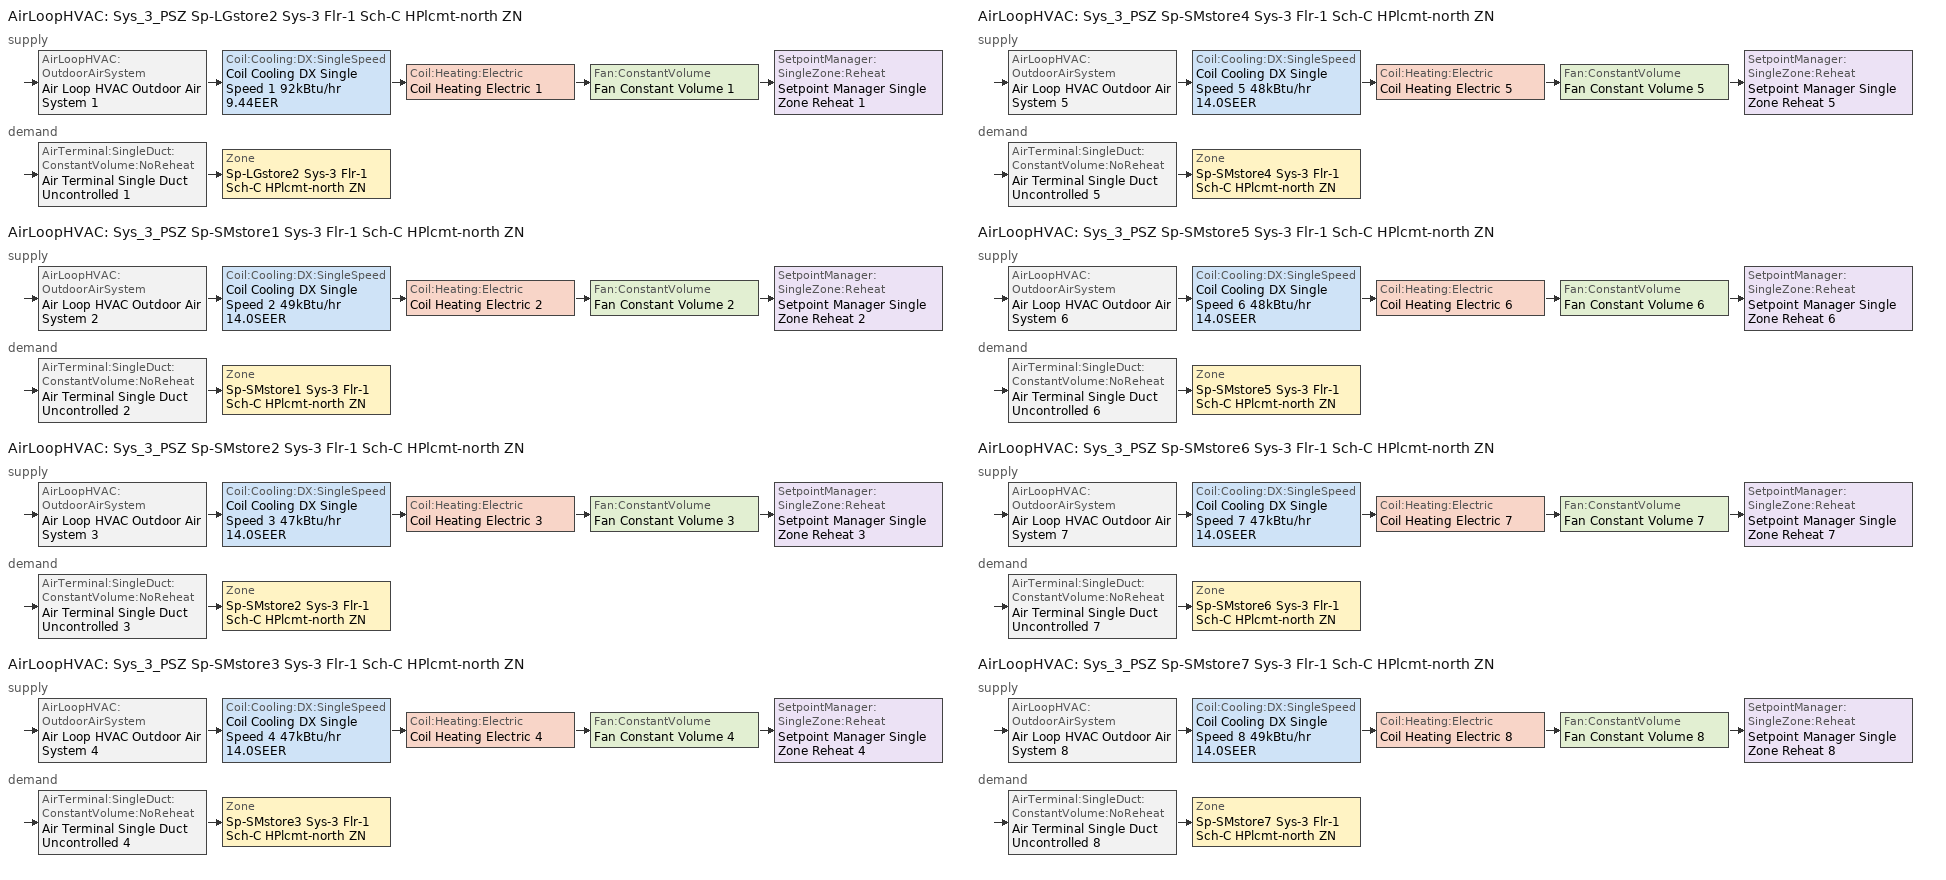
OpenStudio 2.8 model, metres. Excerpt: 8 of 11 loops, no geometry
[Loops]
AirLoopHVAC 'Sys_3_PSZ Sp-LGstore2 Sys-3 Flr-1 Sch-C HPlcmt-north ZN'
 supply: AirLoopHVAC:OutdoorAirSystem 'Air Loop HVAC Outdoor Air System 1' > Coil:Cooling:DX:SingleSpeed 'Coil Cooling DX Single Speed 1 92kBtu/hr 9.44EER' > Coil:Heating:Electric 'Coil Heating Electric 1' > Fan:ConstantVolume 'Fan Constant Volume 1' > SetpointManager:SingleZone:Reheat 'Setpoint Manager Single Zone Reheat 1'
 demand: AirTerminal:SingleDuct:ConstantVolume:NoReheat 'Air Terminal Single Duct Uncontrolled 1' > Zone 'Sp-LGstore2 Sys-3 Flr-1 Sch-C HPlcmt-north ZN'
AirLoopHVAC 'Sys_3_PSZ Sp-SMstore1 Sys-3 Flr-1 Sch-C HPlcmt-north ZN'
 supply: AirLoopHVAC:OutdoorAirSystem 'Air Loop HVAC Outdoor Air System 2' > Coil:Cooling:DX:SingleSpeed 'Coil Cooling DX Single Speed 2 49kBtu/hr 14.0SEER' > Coil:Heating:Electric 'Coil Heating Electric 2' > Fan:ConstantVolume 'Fan Constant Volume 2' > SetpointManager:SingleZone:Reheat 'Setpoint Manager Single Zone Reheat 2'
 demand: AirTerminal:SingleDuct:ConstantVolume:NoReheat 'Air Terminal Single Duct Uncontrolled 2' > Zone 'Sp-SMstore1 Sys-3 Flr-1 Sch-C HPlcmt-north ZN'
AirLoopHVAC 'Sys_3_PSZ Sp-SMstore2 Sys-3 Flr-1 Sch-C HPlcmt-north ZN'
 supply: AirLoopHVAC:OutdoorAirSystem 'Air Loop HVAC Outdoor Air System 3' > Coil:Cooling:DX:SingleSpeed 'Coil Cooling DX Single Speed 3 47kBtu/hr 14.0SEER' > Coil:Heating:Electric 'Coil Heating Electric 3' > Fan:ConstantVolume 'Fan Constant Volume 3' > SetpointManager:SingleZone:Reheat 'Setpoint Manager Single Zone Reheat 3'
 demand: AirTerminal:SingleDuct:ConstantVolume:NoReheat 'Air Terminal Single Duct Uncontrolled 3' > Zone 'Sp-SMstore2 Sys-3 Flr-1 Sch-C HPlcmt-north ZN'
AirLoopHVAC 'Sys_3_PSZ Sp-SMstore3 Sys-3 Flr-1 Sch-C HPlcmt-north ZN'
 supply: AirLoopHVAC:OutdoorAirSystem 'Air Loop HVAC Outdoor Air System 4' > Coil:Cooling:DX:SingleSpeed 'Coil Cooling DX Single Speed 4 47kBtu/hr 14.0SEER' > Coil:Heating:Electric 'Coil Heating Electric 4' > Fan:ConstantVolume 'Fan Constant Volume 4' > SetpointManager:SingleZone:Reheat 'Setpoint Manager Single Zone Reheat 4'
 demand: AirTerminal:SingleDuct:ConstantVolume:NoReheat 'Air Terminal Single Duct Uncontrolled 4' > Zone 'Sp-SMstore3 Sys-3 Flr-1 Sch-C HPlcmt-north ZN'
AirLoopHVAC 'Sys_3_PSZ Sp-SMstore4 Sys-3 Flr-1 Sch-C HPlcmt-north ZN'
 supply: AirLoopHVAC:OutdoorAirSystem 'Air Loop HVAC Outdoor Air System 5' > Coil:Cooling:DX:SingleSpeed 'Coil Cooling DX Single Speed 5 48kBtu/hr 14.0SEER' > Coil:Heating:Electric 'Coil Heating Electric 5' > Fan:ConstantVolume 'Fan Constant Volume 5' > SetpointManager:SingleZone:Reheat 'Setpoint Manager Single Zone Reheat 5'
 demand: AirTerminal:SingleDuct:ConstantVolume:NoReheat 'Air Terminal Single Duct Uncontrolled 5' > Zone 'Sp-SMstore4 Sys-3 Flr-1 Sch-C HPlcmt-north ZN'
AirLoopHVAC 'Sys_3_PSZ Sp-SMstore5 Sys-3 Flr-1 Sch-C HPlcmt-north ZN'
 supply: AirLoopHVAC:OutdoorAirSystem 'Air Loop HVAC Outdoor Air System 6' > Coil:Cooling:DX:SingleSpeed 'Coil Cooling DX Single Speed 6 48kBtu/hr 14.0SEER' > Coil:Heating:Electric 'Coil Heating Electric 6' > Fan:ConstantVolume 'Fan Constant Volume 6' > SetpointManager:SingleZone:Reheat 'Setpoint Manager Single Zone Reheat 6'
 demand: AirTerminal:SingleDuct:ConstantVolume:NoReheat 'Air Terminal Single Duct Uncontrolled 6' > Zone 'Sp-SMstore5 Sys-3 Flr-1 Sch-C HPlcmt-north ZN'
AirLoopHVAC 'Sys_3_PSZ Sp-SMstore6 Sys-3 Flr-1 Sch-C HPlcmt-north ZN'
 supply: AirLoopHVAC:OutdoorAirSystem 'Air Loop HVAC Outdoor Air System 7' > Coil:Cooling:DX:SingleSpeed 'Coil Cooling DX Single Speed 7 47kBtu/hr 14.0SEER' > Coil:Heating:Electric 'Coil Heating Electric 7' > Fan:ConstantVolume 'Fan Constant Volume 7' > SetpointManager:SingleZone:Reheat 'Setpoint Manager Single Zone Reheat 7'
 demand: AirTerminal:SingleDuct:ConstantVolume:NoReheat 'Air Terminal Single Duct Uncontrolled 7' > Zone 'Sp-SMstore6 Sys-3 Flr-1 Sch-C HPlcmt-north ZN'
AirLoopHVAC 'Sys_3_PSZ Sp-SMstore7 Sys-3 Flr-1 Sch-C HPlcmt-north ZN'
 supply: AirLoopHVAC:OutdoorAirSystem 'Air Loop HVAC Outdoor Air System 8' > Coil:Cooling:DX:SingleSpeed 'Coil Cooling DX Single Speed 8 49kBtu/hr 14.0SEER' > Coil:Heating:Electric 'Coil Heating Electric 8' > Fan:ConstantVolume 'Fan Constant Volume 8' > SetpointManager:SingleZone:Reheat 'Setpoint Manager Single Zone Reheat 8'
 demand: AirTerminal:SingleDuct:ConstantVolume:NoReheat 'Air Terminal Single Duct Uncontrolled 8' > Zone 'Sp-SMstore7 Sys-3 Flr-1 Sch-C HPlcmt-north ZN'
[Sizing:Zone] Zone Cooling Design Supply Air Temperature Input Method=SupplyAirTemperature; Zone Cooling Design Supply Air Temperature {C}=13; Zone Cooling Design Supply Air Temperature Difference {deltaC}=11.11; Zone Heating Design Supply Air Temperature Input Method=SupplyAirTemperature; Zone Heating Design Supply Air Temperature {C}=43; Zone Heating Design Supply Air Temperature Difference {deltaC}=11.11; Zone Cooling Design Supply Air Humidity Ratio {kg-H2O/kg-air}=0.0085; Zone Heating Design Supply Air Humidity Ratio {kg-H2O/kg-air}=0.008; Zone Heating Sizing Factor=1.3; Zone Cooling Sizing Factor=1.1; Cooling Design Air Flow Method=DesignDay; Heating Design Air Flow Method=DesignDay; Account for Dedicated Outdoor Air System=No; Dedicated Outdoor Air System Control Strategy=NeutralSupplyAir; Dedicated Outdoor Air Low Setpoint Temperature for Design {C}=autosize; Dedicated Outdoor Air High Setpoint Temperature for Design {C}=autosize
Sp-LGstore2 Sys-3 Flr-1 Sch-C HPlcmt-north ZN; Sp-SMstore1 Sys-3 Flr-1 Sch-C HPlcmt-north ZN; Sp-SMstore2 Sys-3 Flr-1 Sch-C HPlcmt-north ZN; Sp-SMstore3 Sys-3 Flr-1 Sch-C HPlcmt-north ZN; Sp-SMstore4 Sys-3 Flr-1 Sch-C HPlcmt-north ZN; Sp-SMstore5 Sys-3 Flr-1 Sch-C HPlcmt-north ZN; Sp-SMstore6 Sys-3 Flr-1 Sch-C HPlcmt-north ZN; Sp-SMstore7 Sys-3 Flr-1 Sch-C HPlcmt-north ZN
[Zone equipment]
Sp-LGstore2 Sys-3 Flr-1 Sch-C HPlcmt-north ZN: Air Terminal Single Duct Uncontrolled 1, Zone HVAC Baseboard Convective Electric 1
Sp-SMstore1 Sys-3 Flr-1 Sch-C HPlcmt-north ZN: Air Terminal Single Duct Uncontrolled 2, Zone HVAC Baseboard Convective Electric 2
Sp-SMstore2 Sys-3 Flr-1 Sch-C HPlcmt-north ZN: Air Terminal Single Duct Uncontrolled 3, Zone HVAC Baseboard Convective Electric 3
Sp-SMstore3 Sys-3 Flr-1 Sch-C HPlcmt-north ZN: Air Terminal Single Duct Uncontrolled 4, Zone HVAC Baseboard Convective Electric 4
Sp-SMstore4 Sys-3 Flr-1 Sch-C HPlcmt-north ZN: Air Terminal Single Duct Uncontrolled 5, Zone HVAC Baseboard Convective Electric 5
Sp-SMstore5 Sys-3 Flr-1 Sch-C HPlcmt-north ZN: Air Terminal Single Duct Uncontrolled 6, Zone HVAC Baseboard Convective Electric 6
Sp-SMstore6 Sys-3 Flr-1 Sch-C HPlcmt-north ZN: Air Terminal Single Duct Uncontrolled 7, Zone HVAC Baseboard Convective Electric 7
Sp-SMstore7 Sys-3 Flr-1 Sch-C HPlcmt-north ZN: Air Terminal Single Duct Uncontrolled 8, Zone HVAC Baseboard Convective Electric 8
[AirLoopHVAC] Design Supply Air Flow Rate {m3/s}=AutoSize
Name | Availability Schedule
Sys_3_PSZ Sp-LGstore2 Sys-3 Flr-1 Sch-C HPlcmt-north ZN | Sys_3_PSZ Sp-LGstore2 Sys-3 Flr-1 Sch-C HPlcmt-north ZN Occ Sch
Sys_3_PSZ Sp-SMstore1 Sys-3 Flr-1 Sch-C HPlcmt-north ZN | Sys_3_PSZ Sp-SMstore1 Sys-3 Flr-1 Sch-C HPlcmt-north ZN Occ Sch
Sys_3_PSZ Sp-SMstore2 Sys-3 Flr-1 Sch-C HPlcmt-north ZN | Sys_3_PSZ Sp-SMstore2 Sys-3 Flr-1 Sch-C HPlcmt-north ZN Occ Sch
Sys_3_PSZ Sp-SMstore3 Sys-3 Flr-1 Sch-C HPlcmt-north ZN | Sys_3_PSZ Sp-SMstore3 Sys-3 Flr-1 Sch-C HPlcmt-north ZN Occ Sch
Sys_3_PSZ Sp-SMstore4 Sys-3 Flr-1 Sch-C HPlcmt-north ZN | Sys_3_PSZ Sp-SMstore4 Sys-3 Flr-1 Sch-C HPlcmt-north ZN Occ Sch
Sys_3_PSZ Sp-SMstore5 Sys-3 Flr-1 Sch-C HPlcmt-north ZN | Sys_3_PSZ Sp-SMstore5 Sys-3 Flr-1 Sch-C HPlcmt-north ZN Occ Sch
Sys_3_PSZ Sp-SMstore6 Sys-3 Flr-1 Sch-C HPlcmt-north ZN | Sys_3_PSZ Sp-SMstore6 Sys-3 Flr-1 Sch-C HPlcmt-north ZN Occ Sch
Sys_3_PSZ Sp-SMstore7 Sys-3 Flr-1 Sch-C HPlcmt-north ZN | Sys_3_PSZ Sp-SMstore7 Sys-3 Flr-1 Sch-C HPlcmt-north ZN Occ Sch
[Sizing:System] Type of Load to Size On=Sensible; Design Outdoor Air Flow Rate {m3/s}=Autosize; Central Heating Maximum System Air Flow Ratio=1; Preheat Design Temperature {C}=7; Preheat Design Humidity Ratio {kg-H2O/kg-Air}=0.008; Precool Design Temperature {C}=13; Precool Design Humidity Ratio {kg-H2O/kg-Air}=0.008; Central Cooling Design Supply Air Temperature {C}=13; Central Heating Design Supply Air Temperature {C}=43; Sizing Option=NonCoincident; 100% Outdoor Air in Cooling=No; 100% Outdoor Air in Heating=No; Central Cooling Design Supply Air Humidity Ratio {kg-H2O/kg-Air}=0.0085; Central Heating Design Supply Air Humidity Ratio {kg-H2O/kg-Air}=0.008; Cooling Design Air Flow Method=DesignDay; Cooling Design Air Flow Rate {m3/s}=0; Heating Design Air Flow Method=DesignDay; Heating Design Air Flow Rate {m3/s}=0; System Outdoor Air Method=ZoneSum; Zone Maximum Outdoor Air Fraction=1; Cooling Supply Air Flow Rate Per Floor Area {m3/s-m2}=0.00996765; Cooling Fraction of Autosized Cooling Supply Air Flow Rate=1; Cooling Supply Air Flow Rate Per Unit Cooling Capacity {m3/s-W}=3.94755e-05; Heating Supply Air Flow Rate Per Floor Area {m3/s-m2}=0.00996765; Heating Fraction of Autosized Heating Supply Air Flow Rate=1; Heating Fraction of Autosized Cooling Supply Air Flow Rate=1; Heating Supply Air Flow Rate Per Unit Heating Capacity {m3/s-W}=3.15882e-05; Cooling Design Capacity Method=CoolingDesignCapacity; Cooling Design Capacity {W}=autosize; Cooling Design Capacity Per Floor Area {W/m2}=234.7; Fraction of Autosized Cooling Design Capacity=1; Heating Design Capacity Method=HeatingDesignCapacity; Heating Design Capacity {W}=autosize; Heating Design Capacity Per Floor Area {W/m2}=157; Fraction of Autosized Heating Design Capacity=1; Central Cooling Capacity Control Method=OnOff
Sys_3_PSZ Sp-LGstore2 Sys-3 Flr-1 Sch-C HPlcmt-north ZN; Sys_3_PSZ Sp-SMstore1 Sys-3 Flr-1 Sch-C HPlcmt-north ZN; Sys_3_PSZ Sp-SMstore2 Sys-3 Flr-1 Sch-C HPlcmt-north ZN; Sys_3_PSZ Sp-SMstore3 Sys-3 Flr-1 Sch-C HPlcmt-north ZN; Sys_3_PSZ Sp-SMstore4 Sys-3 Flr-1 Sch-C HPlcmt-north ZN; Sys_3_PSZ Sp-SMstore5 Sys-3 Flr-1 Sch-C HPlcmt-north ZN; Sys_3_PSZ Sp-SMstore6 Sys-3 Flr-1 Sch-C HPlcmt-north ZN; Sys_3_PSZ Sp-SMstore7 Sys-3 Flr-1 Sch-C HPlcmt-north ZN
[Fan:ConstantVolume] Availability Schedule=Always On Discrete; Fan Total Efficiency=0.39975; Pressure Rise {Pa}=640; Maximum Flow Rate {m3/s}=AutoSize; Motor Efficiency=0.615
Fan Constant Volume 1; Fan Constant Volume 2; Fan Constant Volume 3; Fan Constant Volume 4; Fan Constant Volume 5; Fan Constant Volume 6; Fan Constant Volume 7; Fan Constant Volume 8
[Coil:Heating:Electric] Availability Schedule=Always On Discrete
Coil Heating Electric 1; Coil Heating Electric 2; Coil Heating Electric 3; Coil Heating Electric 4; Coil Heating Electric 5; Coil Heating Electric 6; Coil Heating Electric 7; Coil Heating Electric 8
[Coil:Cooling:DX:SingleSpeed] Availability Schedule=Always On Discrete; Rated Total Cooling Capacity {W}=autosize; Rated Sensible Heat Ratio=autosize; Rated Air Flow Rate {m3/s}=autosize; Rated Evaporator Fan Power Per Volume Flow Rate {W/(m3/s)}=773.3; Total Cooling Capacity Function of Temperature Curve=DXCOOL-NECB2011-REF-CAPFT; Total Cooling Capacity Function of Flow Fraction Curve=DXCOOL-NECB2011-REF-CAPFFLOW; Energy Input Ratio Function of Temperature Curve=DXCOOL-NECB2011-REF-COOLEIRFT; Energy Input Ratio Function of Flow Fraction Curve=DXCOOL-NECB2011-REF-COOLEIRFFLOW; Part Load Fraction Correlation Curve=DXCOOL-NECB2011-REF-COOLPLFFPLR; Condenser Type=AirCooled; Evaporative Condenser Effectiveness=0; Evaporative Condenser Air Flow Rate {m3/s}=Autosize; Evaporative Condenser Pump Rated Power Consumption {W}=Autosize; Crankcase Heater Capacity {W}=0; Maximum Outdoor Dry-Bulb Temperature for Crankcase Heater Operation {C}=0; Basin Heater Capacity {W/K}=0; Basin Heater Setpoint Temperature {C}=10
Name | Rated COP {W/W}
Coil Cooling DX Single Speed 1 92kBtu/hr 9.44EER | 3.25853
Coil Cooling DX Single Speed 2 49kBtu/hr 14.0SEER; Coil Cooling DX Single Speed 3 47kBtu/hr 14.0SEER; Coil Cooling DX Single Speed 4 47kBtu/hr 14.0SEER; Coil Cooling DX Single Speed 5 48kBtu/hr 14.0SEER; Coil Cooling DX Single Speed 6 48kBtu/hr 14.0SEER; Coil Cooling DX Single Speed 7 47kBtu/hr 14.0SEER; Coil Cooling DX Single Speed 8 49kBtu/hr 14.0SEER | 3.8248
[Controller:OutdoorAir] Minimum Outdoor Air Flow Rate {m3/s}=autosize; Maximum Outdoor Air Flow Rate {m3/s}=Autosize; Economizer Control Action Type=ModulateFlow; Lockout Type=NoLockout; Minimum Limit Type=FixedMinimum; High Humidity Control=No; Heat Recovery Bypass Control Type=BypassWhenOAFlowGreaterThanMinimum
Name | Economizer Control Type | Minimum Outdoor Air Schedule | Controller Mechanical Ventilation | Economizer Maximum Limit Dry-Bulb Temperature {C} | Economizer Maximum Limit Enthalpy {J/kg} | Economizer Minimum Limit Dry-Bulb Temperature {C}
Controller Outdoor Air 1 | DifferentialEnthalpy | Sys_3_PSZ Sp-LGstore2 Sys-3 Flr-1 Sch-C HPlcmt-north ZN Occ Sch | Controller Mechanical Ventilation 1
Controller Outdoor Air 2 | NoEconomizer | Sys_3_PSZ Sp-SMstore1 Sys-3 Flr-1 Sch-C HPlcmt-north ZN Occ Sch | Controller Mechanical Ventilation 2 | 28 | 64000 | -100
Controller Outdoor Air 3 | NoEconomizer | Sys_3_PSZ Sp-SMstore2 Sys-3 Flr-1 Sch-C HPlcmt-north ZN Occ Sch | Controller Mechanical Ventilation 3 | 28 | 64000 | -100
Controller Outdoor Air 4 | NoEconomizer | Sys_3_PSZ Sp-SMstore3 Sys-3 Flr-1 Sch-C HPlcmt-north ZN Occ Sch | Controller Mechanical Ventilation 4 | 28 | 64000 | -100
Controller Outdoor Air 5 | NoEconomizer | Sys_3_PSZ Sp-SMstore4 Sys-3 Flr-1 Sch-C HPlcmt-north ZN Occ Sch | Controller Mechanical Ventilation 5 | 28 | 64000 | -100
Controller Outdoor Air 6 | NoEconomizer | Sys_3_PSZ Sp-SMstore5 Sys-3 Flr-1 Sch-C HPlcmt-north ZN Occ Sch | Controller Mechanical Ventilation 6 | 28 | 64000 | -100
Controller Outdoor Air 7 | NoEconomizer | Sys_3_PSZ Sp-SMstore6 Sys-3 Flr-1 Sch-C HPlcmt-north ZN Occ Sch | Controller Mechanical Ventilation 7 | 28 | 64000 | -100
Controller Outdoor Air 8 | NoEconomizer | Sys_3_PSZ Sp-SMstore7 Sys-3 Flr-1 Sch-C HPlcmt-north ZN Occ Sch | Controller Mechanical Ventilation 8 | 28 | 64000 | -100
[Controller:MechanicalVentilation] Availability Schedule=Always On Discrete; System Outdoor Air Method=ZoneSum
Controller Mechanical Ventilation 1; Controller Mechanical Ventilation 2; Controller Mechanical Ventilation 3; Controller Mechanical Ventilation 4; Controller Mechanical Ventilation 5; Controller Mechanical Ventilation 6; Controller Mechanical Ventilation 7; Controller Mechanical Ventilation 8
[AirLoopHVAC:OutdoorAirSystem]
Name | Controller
Air Loop HVAC Outdoor Air System 1 | Controller Outdoor Air 1
Air Loop HVAC Outdoor Air System 2 | Controller Outdoor Air 2
Air Loop HVAC Outdoor Air System 3 | Controller Outdoor Air 3
Air Loop HVAC Outdoor Air System 4 | Controller Outdoor Air 4
Air Loop HVAC Outdoor Air System 5 | Controller Outdoor Air 5
Air Loop HVAC Outdoor Air System 6 | Controller Outdoor Air 6
Air Loop HVAC Outdoor Air System 7 | Controller Outdoor Air 7
Air Loop HVAC Outdoor Air System 8 | Controller Outdoor Air 8
[SetpointManager:SingleZone:Reheat] Minimum Supply Air Temperature {C}=13; Maximum Supply Air Temperature {C}=43
Name | Control Zone
Setpoint Manager Single Zone Reheat 1 | Sp-LGstore2 Sys-3 Flr-1 Sch-C HPlcmt-north ZN
Setpoint Manager Single Zone Reheat 2 | Sp-SMstore1 Sys-3 Flr-1 Sch-C HPlcmt-north ZN
Setpoint Manager Single Zone Reheat 3 | Sp-SMstore2 Sys-3 Flr-1 Sch-C HPlcmt-north ZN
Setpoint Manager Single Zone Reheat 4 | Sp-SMstore3 Sys-3 Flr-1 Sch-C HPlcmt-north ZN
Setpoint Manager Single Zone Reheat 5 | Sp-SMstore4 Sys-3 Flr-1 Sch-C HPlcmt-north ZN
Setpoint Manager Single Zone Reheat 6 | Sp-SMstore5 Sys-3 Flr-1 Sch-C HPlcmt-north ZN
Setpoint Manager Single Zone Reheat 7 | Sp-SMstore6 Sys-3 Flr-1 Sch-C HPlcmt-north ZN
Setpoint Manager Single Zone Reheat 8 | Sp-SMstore7 Sys-3 Flr-1 Sch-C HPlcmt-north ZN
[AirTerminal:SingleDuct:ConstantVolume:NoReheat] Availability Schedule=Always On Discrete; Maximum Air Flow Rate {m3/s}=AutoSize
Air Terminal Single Duct Uncontrolled 1; Air Terminal Single Duct Uncontrolled 2; Air Terminal Single Duct Uncontrolled 3; Air Terminal Single Duct Uncontrolled 4; Air Terminal Single Duct Uncontrolled 5; Air Terminal Single Duct Uncontrolled 6; Air Terminal Single Duct Uncontrolled 7; Air Terminal Single Duct Uncontrolled 8
[ZoneHVAC:Baseboard:Convective:Electric] Availability Schedule=Always On Discrete; Nominal Capacity {W}=autosize; Efficiency=1
Zone HVAC Baseboard Convective Electric 1; Zone HVAC Baseboard Convective Electric 2; Zone HVAC Baseboard Convective Electric 3; Zone HVAC Baseboard Convective Electric 4; Zone HVAC Baseboard Convective Electric 5; Zone HVAC Baseboard Convective Electric 6; Zone HVAC Baseboard Convective Electric 7; Zone HVAC Baseboard Convective Electric 8
[Schedule:Ruleset]
Name | Default Day Schedule | Summer Design Day Schedule | Winter Design Day Schedule
Sys_3_PSZ Sp-LGstore2 Sys-3 Flr-1 Sch-C HPlcmt-north ZN Occ Sch | Sys_3_PSZ Sp-LGstore2 Sys-3 Flr-1 Sch-C HPlcmt-north ZN Occ Sch Default | Sys_3_PSZ Sp-LGstore2 Sys-3 Flr-1 Sch-C HPlcmt-north ZN Occ Sch Summer Design Day | Sys_3_PSZ Sp-LGstore2 Sys-3 Flr-1 Sch-C HPlcmt-north ZN Occ Sch Winter Design Day
Sys_3_PSZ Sp-SMstore1 Sys-3 Flr-1 Sch-C HPlcmt-north ZN Occ Sch | Sys_3_PSZ Sp-SMstore1 Sys-3 Flr-1 Sch-C HPlcmt-north ZN Occ Sch Default | Sys_3_PSZ Sp-SMstore1 Sys-3 Flr-1 Sch-C HPlcmt-north ZN Occ Sch Summer Design Day | Sys_3_PSZ Sp-SMstore1 Sys-3 Flr-1 Sch-C HPlcmt-north ZN Occ Sch Winter Design Day
Sys_3_PSZ Sp-SMstore2 Sys-3 Flr-1 Sch-C HPlcmt-north ZN Occ Sch | Sys_3_PSZ Sp-SMstore2 Sys-3 Flr-1 Sch-C HPlcmt-north ZN Occ Sch Default | Sys_3_PSZ Sp-SMstore2 Sys-3 Flr-1 Sch-C HPlcmt-north ZN Occ Sch Summer Design Day | Sys_3_PSZ Sp-SMstore2 Sys-3 Flr-1 Sch-C HPlcmt-north ZN Occ Sch Winter Design Day
Sys_3_PSZ Sp-SMstore3 Sys-3 Flr-1 Sch-C HPlcmt-north ZN Occ Sch | Sys_3_PSZ Sp-SMstore3 Sys-3 Flr-1 Sch-C HPlcmt-north ZN Occ Sch Default | Sys_3_PSZ Sp-SMstore3 Sys-3 Flr-1 Sch-C HPlcmt-north ZN Occ Sch Summer Design Day | Sys_3_PSZ Sp-SMstore3 Sys-3 Flr-1 Sch-C HPlcmt-north ZN Occ Sch Winter Design Day
Sys_3_PSZ Sp-SMstore4 Sys-3 Flr-1 Sch-C HPlcmt-north ZN Occ Sch | Sys_3_PSZ Sp-SMstore4 Sys-3 Flr-1 Sch-C HPlcmt-north ZN Occ Sch Default | Sys_3_PSZ Sp-SMstore4 Sys-3 Flr-1 Sch-C HPlcmt-north ZN Occ Sch Summer Design Day | Sys_3_PSZ Sp-SMstore4 Sys-3 Flr-1 Sch-C HPlcmt-north ZN Occ Sch Winter Design Day
Sys_3_PSZ Sp-SMstore5 Sys-3 Flr-1 Sch-C HPlcmt-north ZN Occ Sch | Sys_3_PSZ Sp-SMstore5 Sys-3 Flr-1 Sch-C HPlcmt-north ZN Occ Sch Default | Sys_3_PSZ Sp-SMstore5 Sys-3 Flr-1 Sch-C HPlcmt-north ZN Occ Sch Summer Design Day | Sys_3_PSZ Sp-SMstore5 Sys-3 Flr-1 Sch-C HPlcmt-north ZN Occ Sch Winter Design Day
Sys_3_PSZ Sp-SMstore6 Sys-3 Flr-1 Sch-C HPlcmt-north ZN Occ Sch | Sys_3_PSZ Sp-SMstore6 Sys-3 Flr-1 Sch-C HPlcmt-north ZN Occ Sch Default | Sys_3_PSZ Sp-SMstore6 Sys-3 Flr-1 Sch-C HPlcmt-north ZN Occ Sch Summer Design Day | Sys_3_PSZ Sp-SMstore6 Sys-3 Flr-1 Sch-C HPlcmt-north ZN Occ Sch Winter Design Day
Sys_3_PSZ Sp-SMstore7 Sys-3 Flr-1 Sch-C HPlcmt-north ZN Occ Sch | Sys_3_PSZ Sp-SMstore7 Sys-3 Flr-1 Sch-C HPlcmt-north ZN Occ Sch Default | Sys_3_PSZ Sp-SMstore7 Sys-3 Flr-1 Sch-C HPlcmt-north ZN Occ Sch Summer Design Day | Sys_3_PSZ Sp-SMstore7 Sys-3 Flr-1 Sch-C HPlcmt-north ZN Occ Sch Winter Design Day
[Schedule:Day]
Sys_3_PSZ Sp-LGstore2 Sys-3 Flr-1 Sch-C HPlcmt-north ZN Occ Sch Default; Sys_3_PSZ Sp-LGstore2 Sys-3 Flr-1 Sch-C HPlcmt-north ZN Occ Sch Winter Design Day; Sys_3_PSZ Sp-LGstore2 Sys-3 Flr-1 Sch-C HPlcmt-north ZN Occ Sch Summer Design Day; Sys_3_PSZ Sp-SMstore1 Sys-3 Flr-1 Sch-C HPlcmt-north ZN Occ Sch Default; Sys_3_PSZ Sp-SMstore1 Sys-3 Flr-1 Sch-C HPlcmt-north ZN Occ Sch Winter Design Day; Sys_3_PSZ Sp-SMstore1 Sys-3 Flr-1 Sch-C HPlcmt-north ZN Occ Sch Summer Design Day; Sys_3_PSZ Sp-SMstore2 Sys-3 Flr-1 Sch-C HPlcmt-north ZN Occ Sch Default; Sys_3_PSZ Sp-SMstore2 Sys-3 Flr-1 Sch-C HPlcmt-north ZN Occ Sch Winter Design Day; Sys_3_PSZ Sp-SMstore2 Sys-3 Flr-1 Sch-C HPlcmt-north ZN Occ Sch Summer Design Day; Sys_3_PSZ Sp-SMstore3 Sys-3 Flr-1 Sch-C HPlcmt-north ZN Occ Sch Default; Sys_3_PSZ Sp-SMstore3 Sys-3 Flr-1 Sch-C HPlcmt-north ZN Occ Sch Winter Design Day; Sys_3_PSZ Sp-SMstore3 Sys-3 Flr-1 Sch-C HPlcmt-north ZN Occ Sch Summer Design Day; Sys_3_PSZ Sp-SMstore4 Sys-3 Flr-1 Sch-C HPlcmt-north ZN Occ Sch Default; Sys_3_PSZ Sp-SMstore4 Sys-3 Flr-1 Sch-C HPlcmt-north ZN Occ Sch Winter Design Day; Sys_3_PSZ Sp-SMstore4 Sys-3 Flr-1 Sch-C HPlcmt-north ZN Occ Sch Summer Design Day; Sys_3_PSZ Sp-SMstore5 Sys-3 Flr-1 Sch-C HPlcmt-north ZN Occ Sch Default; Sys_3_PSZ Sp-SMstore5 Sys-3 Flr-1 Sch-C HPlcmt-north ZN Occ Sch Winter Design Day; Sys_3_PSZ Sp-SMstore5 Sys-3 Flr-1 Sch-C HPlcmt-north ZN Occ Sch Summer Design Day; Sys_3_PSZ Sp-SMstore6 Sys-3 Flr-1 Sch-C HPlcmt-north ZN Occ Sch Default; Sys_3_PSZ Sp-SMstore6 Sys-3 Flr-1 Sch-C HPlcmt-north ZN Occ Sch Winter Design Day; Sys_3_PSZ Sp-SMstore6 Sys-3 Flr-1 Sch-C HPlcmt-north ZN Occ Sch Summer Design Day; Sys_3_PSZ Sp-SMstore7 Sys-3 Flr-1 Sch-C HPlcmt-north ZN Occ Sch Default; Sys_3_PSZ Sp-SMstore7 Sys-3 Flr-1 Sch-C HPlcmt-north ZN Occ Sch Winter Design Day; Sys_3_PSZ Sp-SMstore7 Sys-3 Flr-1 Sch-C HPlcmt-north ZN Occ Sch Summer Design Day: 24, 0, 1
Sys_3_PSZ Sp-LGstore2 Sys-3 Flr-1 Sch-C HPlcmt-north ZN Occ Sch Monday; Sys_3_PSZ Sp-LGstore2 Sys-3 Flr-1 Sch-C HPlcmt-north ZN Occ Sch Tuesday; Sys_3_PSZ Sp-LGstore2 Sys-3 Flr-1 Sch-C HPlcmt-north ZN Occ Sch Wednesday; Sys_3_PSZ Sp-LGstore2 Sys-3 Flr-1 Sch-C HPlcmt-north ZN Occ Sch Thursday; Sys_3_PSZ Sp-LGstore2 Sys-3 Flr-1 Sch-C HPlcmt-north ZN Occ Sch Friday; Sys_3_PSZ Sp-LGstore2 Sys-3 Flr-1 Sch-C HPlcmt-north ZN Occ Sch Saturday; Sys_3_PSZ Sp-SMstore1 Sys-3 Flr-1 Sch-C HPlcmt-north ZN Occ Sch Monday; Sys_3_PSZ Sp-SMstore1 Sys-3 Flr-1 Sch-C HPlcmt-north ZN Occ Sch Tuesday; Sys_3_PSZ Sp-SMstore1 Sys-3 Flr-1 Sch-C HPlcmt-north ZN Occ Sch Wednesday; Sys_3_PSZ Sp-SMstore1 Sys-3 Flr-1 Sch-C HPlcmt-north ZN Occ Sch Thursday; Sys_3_PSZ Sp-SMstore1 Sys-3 Flr-1 Sch-C HPlcmt-north ZN Occ Sch Friday; Sys_3_PSZ Sp-SMstore1 Sys-3 Flr-1 Sch-C HPlcmt-north ZN Occ Sch Saturday; Sys_3_PSZ Sp-SMstore2 Sys-3 Flr-1 Sch-C HPlcmt-north ZN Occ Sch Monday; Sys_3_PSZ Sp-SMstore2 Sys-3 Flr-1 Sch-C HPlcmt-north ZN Occ Sch Tuesday; Sys_3_PSZ Sp-SMstore2 Sys-3 Flr-1 Sch-C HPlcmt-north ZN Occ Sch Wednesday; Sys_3_PSZ Sp-SMstore2 Sys-3 Flr-1 Sch-C HPlcmt-north ZN Occ Sch Thursday; Sys_3_PSZ Sp-SMstore2 Sys-3 Flr-1 Sch-C HPlcmt-north ZN Occ Sch Friday; Sys_3_PSZ Sp-SMstore2 Sys-3 Flr-1 Sch-C HPlcmt-north ZN Occ Sch Saturday; Sys_3_PSZ Sp-SMstore3 Sys-3 Flr-1 Sch-C HPlcmt-north ZN Occ Sch Monday; Sys_3_PSZ Sp-SMstore3 Sys-3 Flr-1 Sch-C HPlcmt-north ZN Occ Sch Tuesday; Sys_3_PSZ Sp-SMstore3 Sys-3 Flr-1 Sch-C HPlcmt-north ZN Occ Sch Wednesday; Sys_3_PSZ Sp-SMstore3 Sys-3 Flr-1 Sch-C HPlcmt-north ZN Occ Sch Thursday; Sys_3_PSZ Sp-SMstore3 Sys-3 Flr-1 Sch-C HPlcmt-north ZN Occ Sch Friday; Sys_3_PSZ Sp-SMstore3 Sys-3 Flr-1 Sch-C HPlcmt-north ZN Occ Sch Saturday; Sys_3_PSZ Sp-SMstore4 Sys-3 Flr-1 Sch-C HPlcmt-north ZN Occ Sch Monday; Sys_3_PSZ Sp-SMstore4 Sys-3 Flr-1 Sch-C HPlcmt-north ZN Occ Sch Tuesday; Sys_3_PSZ Sp-SMstore4 Sys-3 Flr-1 Sch-C HPlcmt-north ZN Occ Sch Wednesday; Sys_3_PSZ Sp-SMstore4 Sys-3 Flr-1 Sch-C HPlcmt-north ZN Occ Sch Thursday; Sys_3_PSZ Sp-SMstore4 Sys-3 Flr-1 Sch-C HPlcmt-north ZN Occ Sch Friday; Sys_3_PSZ Sp-SMstore4 Sys-3 Flr-1 Sch-C HPlcmt-north ZN Occ Sch Saturday; Sys_3_PSZ Sp-SMstore5 Sys-3 Flr-1 Sch-C HPlcmt-north ZN Occ Sch Monday; Sys_3_PSZ Sp-SMstore5 Sys-3 Flr-1 Sch-C HPlcmt-north ZN Occ Sch Tuesday; Sys_3_PSZ Sp-SMstore5 Sys-3 Flr-1 Sch-C HPlcmt-north ZN Occ Sch Wednesday; Sys_3_PSZ Sp-SMstore5 Sys-3 Flr-1 Sch-C HPlcmt-north ZN Occ Sch Thursday; Sys_3_PSZ Sp-SMstore5 Sys-3 Flr-1 Sch-C HPlcmt-north ZN Occ Sch Friday; Sys_3_PSZ Sp-SMstore5 Sys-3 Flr-1 Sch-C HPlcmt-north ZN Occ Sch Saturday; Sys_3_PSZ Sp-SMstore6 Sys-3 Flr-1 Sch-C HPlcmt-north ZN Occ Sch Monday; Sys_3_PSZ Sp-SMstore6 Sys-3 Flr-1 Sch-C HPlcmt-north ZN Occ Sch Tuesday; Sys_3_PSZ Sp-SMstore6 Sys-3 Flr-1 Sch-C HPlcmt-north ZN Occ Sch Wednesday; Sys_3_PSZ Sp-SMstore6 Sys-3 Flr-1 Sch-C HPlcmt-north ZN Occ Sch Thursday; Sys_3_PSZ Sp-SMstore6 Sys-3 Flr-1 Sch-C HPlcmt-north ZN Occ Sch Friday; Sys_3_PSZ Sp-SMstore6 Sys-3 Flr-1 Sch-C HPlcmt-north ZN Occ Sch Saturday; Sys_3_PSZ Sp-SMstore7 Sys-3 Flr-1 Sch-C HPlcmt-north ZN Occ Sch Monday; Sys_3_PSZ Sp-SMstore7 Sys-3 Flr-1 Sch-C HPlcmt-north ZN Occ Sch Tuesday; Sys_3_PSZ Sp-SMstore7 Sys-3 Flr-1 Sch-C HPlcmt-north ZN Occ Sch Wednesday; Sys_3_PSZ Sp-SMstore7 Sys-3 Flr-1 Sch-C HPlcmt-north ZN Occ Sch Thursday; Sys_3_PSZ Sp-SMstore7 Sys-3 Flr-1 Sch-C HPlcmt-north ZN Occ Sch Friday; Sys_3_PSZ Sp-SMstore7 Sys-3 Flr-1 Sch-C HPlcmt-north ZN Occ Sch Saturday: 9, 0, 0, 21, 0, 1, 24, 0, 0
Sys_3_PSZ Sp-LGstore2 Sys-3 Flr-1 Sch-C HPlcmt-north ZN Occ Sch Sunday; Sys_3_PSZ Sp-SMstore1 Sys-3 Flr-1 Sch-C HPlcmt-north ZN Occ Sch Sunday; Sys_3_PSZ Sp-SMstore2 Sys-3 Flr-1 Sch-C HPlcmt-north ZN Occ Sch Sunday; Sys_3_PSZ Sp-SMstore3 Sys-3 Flr-1 Sch-C HPlcmt-north ZN Occ Sch Sunday; Sys_3_PSZ Sp-SMstore4 Sys-3 Flr-1 Sch-C HPlcmt-north ZN Occ Sch Sunday; Sys_3_PSZ Sp-SMstore5 Sys-3 Flr-1 Sch-C HPlcmt-north ZN Occ Sch Sunday; Sys_3_PSZ Sp-SMstore6 Sys-3 Flr-1 Sch-C HPlcmt-north ZN Occ Sch Sunday; Sys_3_PSZ Sp-SMstore7 Sys-3 Flr-1 Sch-C HPlcmt-north ZN Occ Sch Sunday: 9, 0, 0, 19, 0, 1, 24, 0, 0
[Schedule:Rule] Date Specification Type=DateRange; Start Month=1; Start Day=1; End Month=12
Name | Schedule Ruleset | Rule Order | Day Schedule | Apply Monday | End Day | Apply Tuesday | Apply Wednesday | Apply Thursday | Apply Friday | Apply Saturday | Apply Sunday
Sys_3_PSZ Sp-LGstore2 Sys-3 Flr-1 Sch-C HPlcmt-north ZN Occ Sch Monday Rule | Sys_3_PSZ Sp-LGstore2 Sys-3 Flr-1 Sch-C HPlcmt-north ZN Occ Sch | 6 | Sys_3_PSZ Sp-LGstore2 Sys-3 Flr-1 Sch-C HPlcmt-north ZN Occ Sch Monday | Yes | 25
Sys_3_PSZ Sp-LGstore2 Sys-3 Flr-1 Sch-C HPlcmt-north ZN Occ Sch Tuesday Rule | Sys_3_PSZ Sp-LGstore2 Sys-3 Flr-1 Sch-C HPlcmt-north ZN Occ Sch | 5 | Sys_3_PSZ Sp-LGstore2 Sys-3 Flr-1 Sch-C HPlcmt-north ZN Occ Sch Tuesday |  | 26 | Yes
Sys_3_PSZ Sp-LGstore2 Sys-3 Flr-1 Sch-C HPlcmt-north ZN Occ Sch Wednesday Rule | Sys_3_PSZ Sp-LGstore2 Sys-3 Flr-1 Sch-C HPlcmt-north ZN Occ Sch | 4 | Sys_3_PSZ Sp-LGstore2 Sys-3 Flr-1 Sch-C HPlcmt-north ZN Occ Sch Wednesday |  | 27 |  | Yes
Sys_3_PSZ Sp-LGstore2 Sys-3 Flr-1 Sch-C HPlcmt-north ZN Occ Sch Thursday Rule | Sys_3_PSZ Sp-LGstore2 Sys-3 Flr-1 Sch-C HPlcmt-north ZN Occ Sch | 3 | Sys_3_PSZ Sp-LGstore2 Sys-3 Flr-1 Sch-C HPlcmt-north ZN Occ Sch Thursday |  | 28 |  |  | Yes
Sys_3_PSZ Sp-LGstore2 Sys-3 Flr-1 Sch-C HPlcmt-north ZN Occ Sch Friday Rule | Sys_3_PSZ Sp-LGstore2 Sys-3 Flr-1 Sch-C HPlcmt-north ZN Occ Sch | 2 | Sys_3_PSZ Sp-LGstore2 Sys-3 Flr-1 Sch-C HPlcmt-north ZN Occ Sch Friday |  | 29 |  |  |  | Yes
Sys_3_PSZ Sp-LGstore2 Sys-3 Flr-1 Sch-C HPlcmt-north ZN Occ Sch Saturday Rule | Sys_3_PSZ Sp-LGstore2 Sys-3 Flr-1 Sch-C HPlcmt-north ZN Occ Sch | 1 | Sys_3_PSZ Sp-LGstore2 Sys-3 Flr-1 Sch-C HPlcmt-north ZN Occ Sch Saturday |  | 30 |  |  |  |  | Yes
Sys_3_PSZ Sp-LGstore2 Sys-3 Flr-1 Sch-C HPlcmt-north ZN Occ Sch Sunday Rule | Sys_3_PSZ Sp-LGstore2 Sys-3 Flr-1 Sch-C HPlcmt-north ZN Occ Sch | 0 | Sys_3_PSZ Sp-LGstore2 Sys-3 Flr-1 Sch-C HPlcmt-north ZN Occ Sch Sunday |  | 31 |  |  |  |  |  | Yes
Sys_3_PSZ Sp-SMstore1 Sys-3 Flr-1 Sch-C HPlcmt-north ZN Occ Sch Monday Rule | Sys_3_PSZ Sp-SMstore1 Sys-3 Flr-1 Sch-C HPlcmt-north ZN Occ Sch | 6 | Sys_3_PSZ Sp-SMstore1 Sys-3 Flr-1 Sch-C HPlcmt-north ZN Occ Sch Monday | Yes | 25
Sys_3_PSZ Sp-SMstore1 Sys-3 Flr-1 Sch-C HPlcmt-north ZN Occ Sch Tuesday Rule | Sys_3_PSZ Sp-SMstore1 Sys-3 Flr-1 Sch-C HPlcmt-north ZN Occ Sch | 5 | Sys_3_PSZ Sp-SMstore1 Sys-3 Flr-1 Sch-C HPlcmt-north ZN Occ Sch Tuesday |  | 26 | Yes
Sys_3_PSZ Sp-SMstore1 Sys-3 Flr-1 Sch-C HPlcmt-north ZN Occ Sch Wednesday Rule | Sys_3_PSZ Sp-SMstore1 Sys-3 Flr-1 Sch-C HPlcmt-north ZN Occ Sch | 4 | Sys_3_PSZ Sp-SMstore1 Sys-3 Flr-1 Sch-C HPlcmt-north ZN Occ Sch Wednesday |  | 27 |  | Yes
Sys_3_PSZ Sp-SMstore1 Sys-3 Flr-1 Sch-C HPlcmt-north ZN Occ Sch Thursday Rule | Sys_3_PSZ Sp-SMstore1 Sys-3 Flr-1 Sch-C HPlcmt-north ZN Occ Sch | 3 | Sys_3_PSZ Sp-SMstore1 Sys-3 Flr-1 Sch-C HPlcmt-north ZN Occ Sch Thursday |  | 28 |  |  | Yes
Sys_3_PSZ Sp-SMstore1 Sys-3 Flr-1 Sch-C HPlcmt-north ZN Occ Sch Friday Rule | Sys_3_PSZ Sp-SMstore1 Sys-3 Flr-1 Sch-C HPlcmt-north ZN Occ Sch | 2 | Sys_3_PSZ Sp-SMstore1 Sys-3 Flr-1 Sch-C HPlcmt-north ZN Occ Sch Friday |  | 29 |  |  |  | Yes
Sys_3_PSZ Sp-SMstore1 Sys-3 Flr-1 Sch-C HPlcmt-north ZN Occ Sch Saturday Rule | Sys_3_PSZ Sp-SMstore1 Sys-3 Flr-1 Sch-C HPlcmt-north ZN Occ Sch | 1 | Sys_3_PSZ Sp-SMstore1 Sys-3 Flr-1 Sch-C HPlcmt-north ZN Occ Sch Saturday |  | 30 |  |  |  |  | Yes
Sys_3_PSZ Sp-SMstore1 Sys-3 Flr-1 Sch-C HPlcmt-north ZN Occ Sch Sunday Rule | Sys_3_PSZ Sp-SMstore1 Sys-3 Flr-1 Sch-C HPlcmt-north ZN Occ Sch | 0 | Sys_3_PSZ Sp-SMstore1 Sys-3 Flr-1 Sch-C HPlcmt-north ZN Occ Sch Sunday |  | 31 |  |  |  |  |  | Yes
Sys_3_PSZ Sp-SMstore2 Sys-3 Flr-1 Sch-C HPlcmt-north ZN Occ Sch Monday Rule | Sys_3_PSZ Sp-SMstore2 Sys-3 Flr-1 Sch-C HPlcmt-north ZN Occ Sch | 6 | Sys_3_PSZ Sp-SMstore2 Sys-3 Flr-1 Sch-C HPlcmt-north ZN Occ Sch Monday | Yes | 25
Sys_3_PSZ Sp-SMstore2 Sys-3 Flr-1 Sch-C HPlcmt-north ZN Occ Sch Tuesday Rule | Sys_3_PSZ Sp-SMstore2 Sys-3 Flr-1 Sch-C HPlcmt-north ZN Occ Sch | 5 | Sys_3_PSZ Sp-SMstore2 Sys-3 Flr-1 Sch-C HPlcmt-north ZN Occ Sch Tuesday |  | 26 | Yes
Sys_3_PSZ Sp-SMstore2 Sys-3 Flr-1 Sch-C HPlcmt-north ZN Occ Sch Wednesday Rule | Sys_3_PSZ Sp-SMstore2 Sys-3 Flr-1 Sch-C HPlcmt-north ZN Occ Sch | 4 | Sys_3_PSZ Sp-SMstore2 Sys-3 Flr-1 Sch-C HPlcmt-north ZN Occ Sch Wednesday |  | 27 |  | Yes
Sys_3_PSZ Sp-SMstore2 Sys-3 Flr-1 Sch-C HPlcmt-north ZN Occ Sch Thursday Rule | Sys_3_PSZ Sp-SMstore2 Sys-3 Flr-1 Sch-C HPlcmt-north ZN Occ Sch | 3 | Sys_3_PSZ Sp-SMstore2 Sys-3 Flr-1 Sch-C HPlcmt-north ZN Occ Sch Thursday |  | 28 |  |  | Yes
Sys_3_PSZ Sp-SMstore2 Sys-3 Flr-1 Sch-C HPlcmt-north ZN Occ Sch Friday Rule | Sys_3_PSZ Sp-SMstore2 Sys-3 Flr-1 Sch-C HPlcmt-north ZN Occ Sch | 2 | Sys_3_PSZ Sp-SMstore2 Sys-3 Flr-1 Sch-C HPlcmt-north ZN Occ Sch Friday |  | 29 |  |  |  | Yes
Sys_3_PSZ Sp-SMstore2 Sys-3 Flr-1 Sch-C HPlcmt-north ZN Occ Sch Saturday Rule | Sys_3_PSZ Sp-SMstore2 Sys-3 Flr-1 Sch-C HPlcmt-north ZN Occ Sch | 1 | Sys_3_PSZ Sp-SMstore2 Sys-3 Flr-1 Sch-C HPlcmt-north ZN Occ Sch Saturday |  | 30 |  |  |  |  | Yes
Sys_3_PSZ Sp-SMstore2 Sys-3 Flr-1 Sch-C HPlcmt-north ZN Occ Sch Sunday Rule | Sys_3_PSZ Sp-SMstore2 Sys-3 Flr-1 Sch-C HPlcmt-north ZN Occ Sch | 0 | Sys_3_PSZ Sp-SMstore2 Sys-3 Flr-1 Sch-C HPlcmt-north ZN Occ Sch Sunday |  | 31 |  |  |  |  |  | Yes
Sys_3_PSZ Sp-SMstore3 Sys-3 Flr-1 Sch-C HPlcmt-north ZN Occ Sch Monday Rule | Sys_3_PSZ Sp-SMstore3 Sys-3 Flr-1 Sch-C HPlcmt-north ZN Occ Sch | 6 | Sys_3_PSZ Sp-SMstore3 Sys-3 Flr-1 Sch-C HPlcmt-north ZN Occ Sch Monday | Yes | 25
Sys_3_PSZ Sp-SMstore3 Sys-3 Flr-1 Sch-C HPlcmt-north ZN Occ Sch Tuesday Rule | Sys_3_PSZ Sp-SMstore3 Sys-3 Flr-1 Sch-C HPlcmt-north ZN Occ Sch | 5 | Sys_3_PSZ Sp-SMstore3 Sys-3 Flr-1 Sch-C HPlcmt-north ZN Occ Sch Tuesday |  | 26 | Yes
Sys_3_PSZ Sp-SMstore3 Sys-3 Flr-1 Sch-C HPlcmt-north ZN Occ Sch Wednesday Rule | Sys_3_PSZ Sp-SMstore3 Sys-3 Flr-1 Sch-C HPlcmt-north ZN Occ Sch | 4 | Sys_3_PSZ Sp-SMstore3 Sys-3 Flr-1 Sch-C HPlcmt-north ZN Occ Sch Wednesday |  | 27 |  | Yes
Sys_3_PSZ Sp-SMstore3 Sys-3 Flr-1 Sch-C HPlcmt-north ZN Occ Sch Thursday Rule | Sys_3_PSZ Sp-SMstore3 Sys-3 Flr-1 Sch-C HPlcmt-north ZN Occ Sch | 3 | Sys_3_PSZ Sp-SMstore3 Sys-3 Flr-1 Sch-C HPlcmt-north ZN Occ Sch Thursday |  | 28 |  |  | Yes
Sys_3_PSZ Sp-SMstore3 Sys-3 Flr-1 Sch-C HPlcmt-north ZN Occ Sch Friday Rule | Sys_3_PSZ Sp-SMstore3 Sys-3 Flr-1 Sch-C HPlcmt-north ZN Occ Sch | 2 | Sys_3_PSZ Sp-SMstore3 Sys-3 Flr-1 Sch-C HPlcmt-north ZN Occ Sch Friday |  | 29 |  |  |  | Yes
Sys_3_PSZ Sp-SMstore3 Sys-3 Flr-1 Sch-C HPlcmt-north ZN Occ Sch Saturday Rule | Sys_3_PSZ Sp-SMstore3 Sys-3 Flr-1 Sch-C HPlcmt-north ZN Occ Sch | 1 | Sys_3_PSZ Sp-SMstore3 Sys-3 Flr-1 Sch-C HPlcmt-north ZN Occ Sch Saturday |  | 30 |  |  |  |  | Yes
Sys_3_PSZ Sp-SMstore3 Sys-3 Flr-1 Sch-C HPlcmt-north ZN Occ Sch Sunday Rule | Sys_3_PSZ Sp-SMstore3 Sys-3 Flr-1 Sch-C HPlcmt-north ZN Occ Sch | 0 | Sys_3_PSZ Sp-SMstore3 Sys-3 Flr-1 Sch-C HPlcmt-north ZN Occ Sch Sunday |  | 31 |  |  |  |  |  | Yes
Sys_3_PSZ Sp-SMstore4 Sys-3 Flr-1 Sch-C HPlcmt-north ZN Occ Sch Monday Rule | Sys_3_PSZ Sp-SMstore4 Sys-3 Flr-1 Sch-C HPlcmt-north ZN Occ Sch | 6 | Sys_3_PSZ Sp-SMstore4 Sys-3 Flr-1 Sch-C HPlcmt-north ZN Occ Sch Monday | Yes | 25
Sys_3_PSZ Sp-SMstore4 Sys-3 Flr-1 Sch-C HPlcmt-north ZN Occ Sch Tuesday Rule | Sys_3_PSZ Sp-SMstore4 Sys-3 Flr-1 Sch-C HPlcmt-north ZN Occ Sch | 5 | Sys_3_PSZ Sp-SMstore4 Sys-3 Flr-1 Sch-C HPlcmt-north ZN Occ Sch Tuesday |  | 26 | Yes
Sys_3_PSZ Sp-SMstore4 Sys-3 Flr-1 Sch-C HPlcmt-north ZN Occ Sch Wednesday Rule | Sys_3_PSZ Sp-SMstore4 Sys-3 Flr-1 Sch-C HPlcmt-north ZN Occ Sch | 4 | Sys_3_PSZ Sp-SMstore4 Sys-3 Flr-1 Sch-C HPlcmt-north ZN Occ Sch Wednesday |  | 27 |  | Yes
Sys_3_PSZ Sp-SMstore4 Sys-3 Flr-1 Sch-C HPlcmt-north ZN Occ Sch Thursday Rule | Sys_3_PSZ Sp-SMstore4 Sys-3 Flr-1 Sch-C HPlcmt-north ZN Occ Sch | 3 | Sys_3_PSZ Sp-SMstore4 Sys-3 Flr-1 Sch-C HPlcmt-north ZN Occ Sch Thursday |  | 28 |  |  | Yes
Sys_3_PSZ Sp-SMstore4 Sys-3 Flr-1 Sch-C HPlcmt-north ZN Occ Sch Friday Rule | Sys_3_PSZ Sp-SMstore4 Sys-3 Flr-1 Sch-C HPlcmt-north ZN Occ Sch | 2 | Sys_3_PSZ Sp-SMstore4 Sys-3 Flr-1 Sch-C HPlcmt-north ZN Occ Sch Friday |  | 29 |  |  |  | Yes
Sys_3_PSZ Sp-SMstore4 Sys-3 Flr-1 Sch-C HPlcmt-north ZN Occ Sch Saturday Rule | Sys_3_PSZ Sp-SMstore4 Sys-3 Flr-1 Sch-C HPlcmt-north ZN Occ Sch | 1 | Sys_3_PSZ Sp-SMstore4 Sys-3 Flr-1 Sch-C HPlcmt-north ZN Occ Sch Saturday |  | 30 |  |  |  |  | Yes
Sys_3_PSZ Sp-SMstore4 Sys-3 Flr-1 Sch-C HPlcmt-north ZN Occ Sch Sunday Rule | Sys_3_PSZ Sp-SMstore4 Sys-3 Flr-1 Sch-C HPlcmt-north ZN Occ Sch | 0 | Sys_3_PSZ Sp-SMstore4 Sys-3 Flr-1 Sch-C HPlcmt-north ZN Occ Sch Sunday |  | 31 |  |  |  |  |  | Yes
Sys_3_PSZ Sp-SMstore5 Sys-3 Flr-1 Sch-C HPlcmt-north ZN Occ Sch Monday Rule | Sys_3_PSZ Sp-SMstore5 Sys-3 Flr-1 Sch-C HPlcmt-north ZN Occ Sch | 6 | Sys_3_PSZ Sp-SMstore5 Sys-3 Flr-1 Sch-C HPlcmt-north ZN Occ Sch Monday | Yes | 25
Sys_3_PSZ Sp-SMstore5 Sys-3 Flr-1 Sch-C HPlcmt-north ZN Occ Sch Tuesday Rule | Sys_3_PSZ Sp-SMstore5 Sys-3 Flr-1 Sch-C HPlcmt-north ZN Occ Sch | 5 | Sys_3_PSZ Sp-SMstore5 Sys-3 Flr-1 Sch-C HPlcmt-north ZN Occ Sch Tuesday |  | 26 | Yes
Sys_3_PSZ Sp-SMstore5 Sys-3 Flr-1 Sch-C HPlcmt-north ZN Occ Sch Wednesday Rule | Sys_3_PSZ Sp-SMstore5 Sys-3 Flr-1 Sch-C HPlcmt-north ZN Occ Sch | 4 | Sys_3_PSZ Sp-SMstore5 Sys-3 Flr-1 Sch-C HPlcmt-north ZN Occ Sch Wednesday |  | 27 |  | Yes
Sys_3_PSZ Sp-SMstore5 Sys-3 Flr-1 Sch-C HPlcmt-north ZN Occ Sch Thursday Rule | Sys_3_PSZ Sp-SMstore5 Sys-3 Flr-1 Sch-C HPlcmt-north ZN Occ Sch | 3 | Sys_3_PSZ Sp-SMstore5 Sys-3 Flr-1 Sch-C HPlcmt-north ZN Occ Sch Thursday |  | 28 |  |  | Yes
Sys_3_PSZ Sp-SMstore5 Sys-3 Flr-1 Sch-C HPlcmt-north ZN Occ Sch Friday Rule | Sys_3_PSZ Sp-SMstore5 Sys-3 Flr-1 Sch-C HPlcmt-north ZN Occ Sch | 2 | Sys_3_PSZ Sp-SMstore5 Sys-3 Flr-1 Sch-C HPlcmt-north ZN Occ Sch Friday |  | 29 |  |  |  | Yes
Sys_3_PSZ Sp-SMstore5 Sys-3 Flr-1 Sch-C HPlcmt-north ZN Occ Sch Saturday Rule | Sys_3_PSZ Sp-SMstore5 Sys-3 Flr-1 Sch-C HPlcmt-north ZN Occ Sch | 1 | Sys_3_PSZ Sp-SMstore5 Sys-3 Flr-1 Sch-C HPlcmt-north ZN Occ Sch Saturday |  | 30 |  |  |  |  | Yes
Sys_3_PSZ Sp-SMstore5 Sys-3 Flr-1 Sch-C HPlcmt-north ZN Occ Sch Sunday Rule | Sys_3_PSZ Sp-SMstore5 Sys-3 Flr-1 Sch-C HPlcmt-north ZN Occ Sch | 0 | Sys_3_PSZ Sp-SMstore5 Sys-3 Flr-1 Sch-C HPlcmt-north ZN Occ Sch Sunday |  | 31 |  |  |  |  |  | Yes
Sys_3_PSZ Sp-SMstore6 Sys-3 Flr-1 Sch-C HPlcmt-north ZN Occ Sch Monday Rule | Sys_3_PSZ Sp-SMstore6 Sys-3 Flr-1 Sch-C HPlcmt-north ZN Occ Sch | 6 | Sys_3_PSZ Sp-SMstore6 Sys-3 Flr-1 Sch-C HPlcmt-north ZN Occ Sch Monday | Yes | 25
Sys_3_PSZ Sp-SMstore6 Sys-3 Flr-1 Sch-C HPlcmt-north ZN Occ Sch Tuesday Rule | Sys_3_PSZ Sp-SMstore6 Sys-3 Flr-1 Sch-C HPlcmt-north ZN Occ Sch | 5 | Sys_3_PSZ Sp-SMstore6 Sys-3 Flr-1 Sch-C HPlcmt-north ZN Occ Sch Tuesday |  | 26 | Yes
Sys_3_PSZ Sp-SMstore6 Sys-3 Flr-1 Sch-C HPlcmt-north ZN Occ Sch Wednesday Rule | Sys_3_PSZ Sp-SMstore6 Sys-3 Flr-1 Sch-C HPlcmt-north ZN Occ Sch | 4 | Sys_3_PSZ Sp-SMstore6 Sys-3 Flr-1 Sch-C HPlcmt-north ZN Occ Sch Wednesday |  | 27 |  | Yes
Sys_3_PSZ Sp-SMstore6 Sys-3 Flr-1 Sch-C HPlcmt-north ZN Occ Sch Thursday Rule | Sys_3_PSZ Sp-SMstore6 Sys-3 Flr-1 Sch-C HPlcmt-north ZN Occ Sch | 3 | Sys_3_PSZ Sp-SMstore6 Sys-3 Flr-1 Sch-C HPlcmt-north ZN Occ Sch Thursday |  | 28 |  |  | Yes
Sys_3_PSZ Sp-SMstore6 Sys-3 Flr-1 Sch-C HPlcmt-north ZN Occ Sch Friday Rule | Sys_3_PSZ Sp-SMstore6 Sys-3 Flr-1 Sch-C HPlcmt-north ZN Occ Sch | 2 | Sys_3_PSZ Sp-SMstore6 Sys-3 Flr-1 Sch-C HPlcmt-north ZN Occ Sch Friday |  | 29 |  |  |  | Yes
Sys_3_PSZ Sp-SMstore6 Sys-3 Flr-1 Sch-C HPlcmt-north ZN Occ Sch Saturday Rule | Sys_3_PSZ Sp-SMstore6 Sys-3 Flr-1 Sch-C HPlcmt-north ZN Occ Sch | 1 | Sys_3_PSZ Sp-SMstore6 Sys-3 Flr-1 Sch-C HPlcmt-north ZN Occ Sch Saturday |  | 30 |  |  |  |  | Yes
Sys_3_PSZ Sp-SMstore6 Sys-3 Flr-1 Sch-C HPlcmt-north ZN Occ Sch Sunday Rule | Sys_3_PSZ Sp-SMstore6 Sys-3 Flr-1 Sch-C HPlcmt-north ZN Occ Sch | 0 | Sys_3_PSZ Sp-SMstore6 Sys-3 Flr-1 Sch-C HPlcmt-north ZN Occ Sch Sunday |  | 31 |  |  |  |  |  | Yes
Sys_3_PSZ Sp-SMstore7 Sys-3 Flr-1 Sch-C HPlcmt-north ZN Occ Sch Monday Rule | Sys_3_PSZ Sp-SMstore7 Sys-3 Flr-1 Sch-C HPlcmt-north ZN Occ Sch | 6 | Sys_3_PSZ Sp-SMstore7 Sys-3 Flr-1 Sch-C HPlcmt-north ZN Occ Sch Monday | Yes | 25
Sys_3_PSZ Sp-SMstore7 Sys-3 Flr-1 Sch-C HPlcmt-north ZN Occ Sch Tuesday Rule | Sys_3_PSZ Sp-SMstore7 Sys-3 Flr-1 Sch-C HPlcmt-north ZN Occ Sch | 5 | Sys_3_PSZ Sp-SMstore7 Sys-3 Flr-1 Sch-C HPlcmt-north ZN Occ Sch Tuesday |  | 26 | Yes
Sys_3_PSZ Sp-SMstore7 Sys-3 Flr-1 Sch-C HPlcmt-north ZN Occ Sch Wednesday Rule | Sys_3_PSZ Sp-SMstore7 Sys-3 Flr-1 Sch-C HPlcmt-north ZN Occ Sch | 4 | Sys_3_PSZ Sp-SMstore7 Sys-3 Flr-1 Sch-C HPlcmt-north ZN Occ Sch Wednesday |  | 27 |  | Yes
Sys_3_PSZ Sp-SMstore7 Sys-3 Flr-1 Sch-C HPlcmt-north ZN Occ Sch Thursday Rule | Sys_3_PSZ Sp-SMstore7 Sys-3 Flr-1 Sch-C HPlcmt-north ZN Occ Sch | 3 | Sys_3_PSZ Sp-SMstore7 Sys-3 Flr-1 Sch-C HPlcmt-north ZN Occ Sch Thursday |  | 28 |  |  | Yes
Sys_3_PSZ Sp-SMstore7 Sys-3 Flr-1 Sch-C HPlcmt-north ZN Occ Sch Friday Rule | Sys_3_PSZ Sp-SMstore7 Sys-3 Flr-1 Sch-C HPlcmt-north ZN Occ Sch | 2 | Sys_3_PSZ Sp-SMstore7 Sys-3 Flr-1 Sch-C HPlcmt-north ZN Occ Sch Friday |  | 29 |  |  |  | Yes
Sys_3_PSZ Sp-SMstore7 Sys-3 Flr-1 Sch-C HPlcmt-north ZN Occ Sch Saturday Rule | Sys_3_PSZ Sp-SMstore7 Sys-3 Flr-1 Sch-C HPlcmt-north ZN Occ Sch | 1 | Sys_3_PSZ Sp-SMstore7 Sys-3 Flr-1 Sch-C HPlcmt-north ZN Occ Sch Saturday |  | 30 |  |  |  |  | Yes
Sys_3_PSZ Sp-SMstore7 Sys-3 Flr-1 Sch-C HPlcmt-north ZN Occ Sch Sunday Rule | Sys_3_PSZ Sp-SMstore7 Sys-3 Flr-1 Sch-C HPlcmt-north ZN Occ Sch | 0 | Sys_3_PSZ Sp-SMstore7 Sys-3 Flr-1 Sch-C HPlcmt-north ZN Occ Sch Sunday |  | 31 |  |  |  |  |  | Yes
[Schedule:Constant]
Always On Discrete: Value=1
[Curve:Biquadratic] Minimum Value of x=13; Maximum Value of x=24; Minimum Value of y=24; Maximum Value of y=46
Name | Coefficient1 Constant | Coefficient2 x | Coefficient3 x**2 | Coefficient4 y | Coefficient5 y**2 | Coefficient6 x*y
DXCOOL-NECB2011-REF-CAPFT | 0.867905 | 0.0142459 | 0.00055436 | -0.0075575 | 3.3e-05 | -0.0001918
DXCOOL-NECB2011-REF-COOLEIRFT | 0.116936 | 0.0284933 | -0.0004112 | 0.0214108 | 0.00016103 | -0.0006791
[Curve:Quadratic] Coefficient1 Constant=1; Coefficient2 x=0; Coefficient3 x**2=0; Minimum Value of x=0; Maximum Value of x=1
DXCOOL-NECB2011-REF-CAPFFLOW; DXCOOL-NECB2011-REF-COOLEIRFFLOW
[Curve:Cubic]
DXCOOL-NECB2011-REF-COOLPLFFPLR: Coefficient1 Constant=0.0277; Coefficient2 x=4.9151; Coefficient3 x**2=-8.184; Coefficient4 x**3=4.2702; Minimum Value of x=0.7; Maximum Value of x=1
